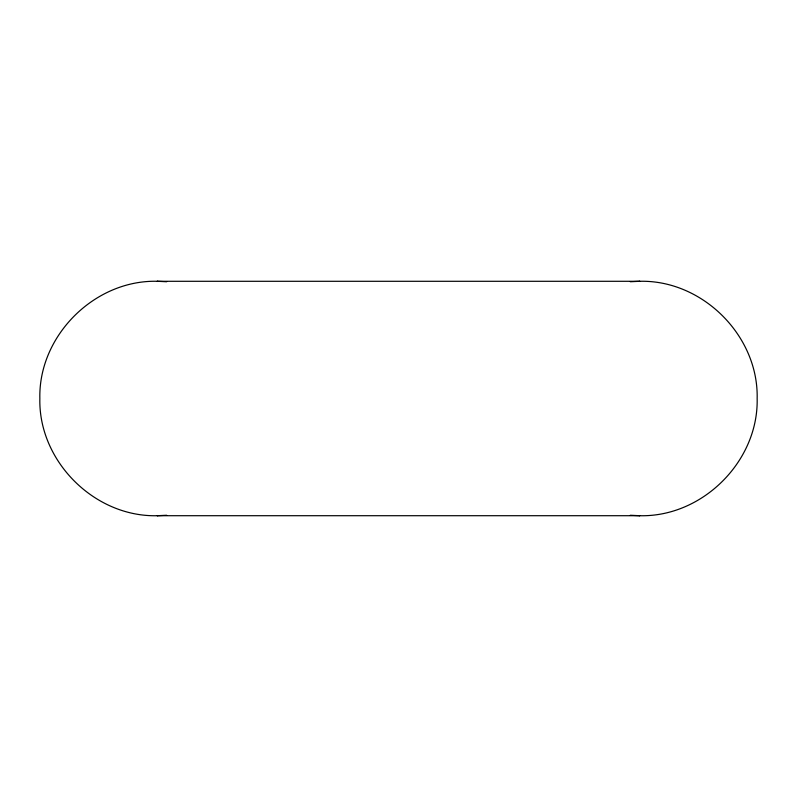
<?xml version="1.0" encoding="UTF-8"?>
<svg xmlns="http://www.w3.org/2000/svg" width="797" height="797" viewBox="0 0 797 797"><rect width="100%" height="100%" fill="white"/><g stroke="black" fill="none" stroke-linecap="round" stroke-linejoin="round"><path stroke-width="1.2" d="M157.497 281.291C94.694 279.598 38.386 335.696 39.85 398.5C38.386 461.304 94.694 517.402 157.497 515.709M639.503 515.709C702.306 517.402 758.614 461.304 757.15 398.5C758.614 335.696 702.306 279.598 639.503 281.291M630.337 281.74L639.802 281.291L157.198 281.291L166.663 281.74M166.663 515.26L157.198 515.709L639.802 515.709L630.337 515.26"/></g></svg>
